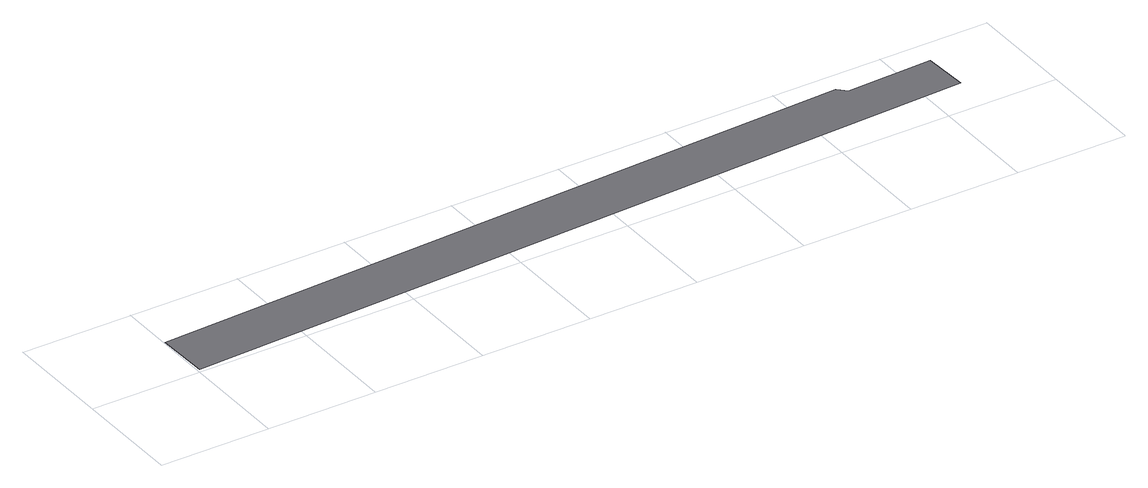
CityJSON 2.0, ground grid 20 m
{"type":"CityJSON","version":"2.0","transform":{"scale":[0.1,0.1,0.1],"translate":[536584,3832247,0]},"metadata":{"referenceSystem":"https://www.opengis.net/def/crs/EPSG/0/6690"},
"CityObjects":{
"road1":{"type":"Road","geometry":[{"type":"MultiSurface","lod":"1","boundaries":[[[0,1,2,3,4,5]]]}]}
},
"vertices":[
[1309,148,0],[1294,163,0],[3,103,0],[6,7,0],[1469,73,0],[1465,154,0]
]}
